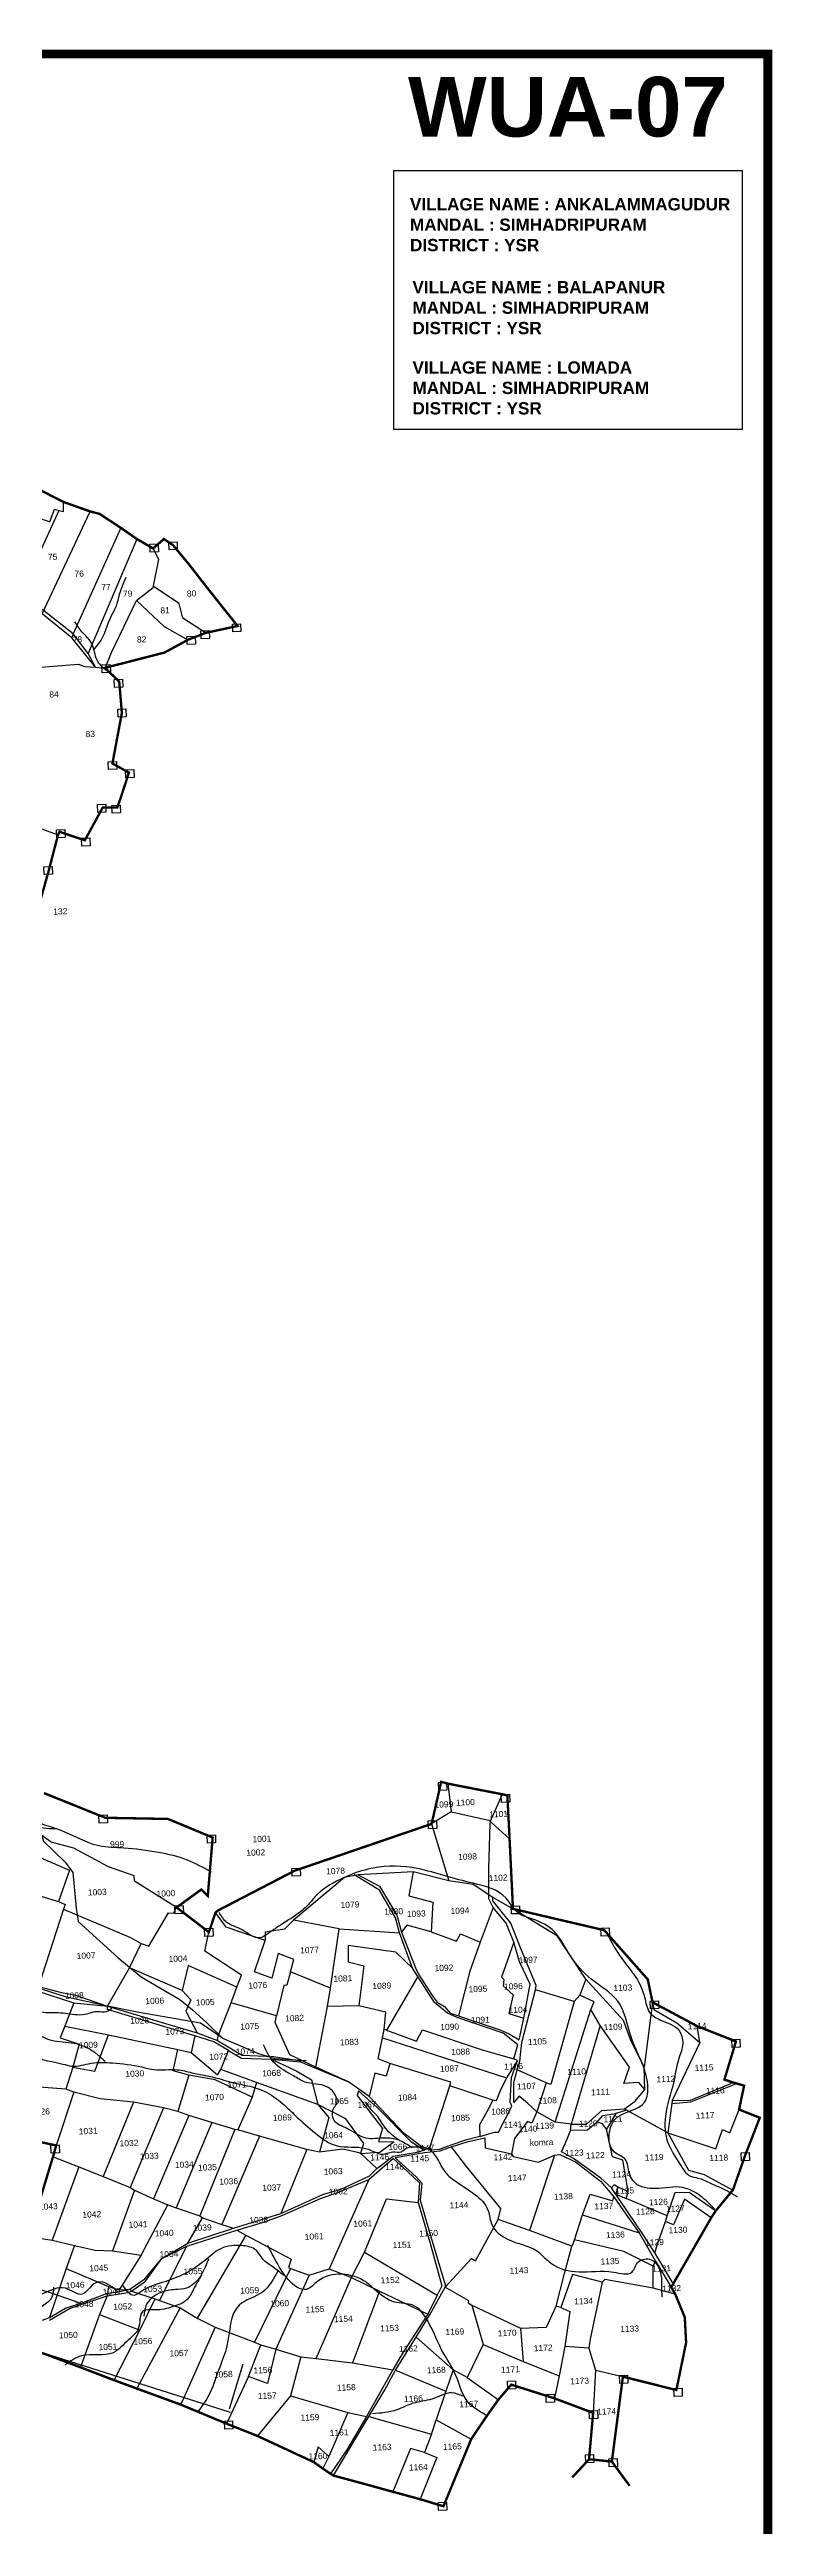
# Model space of a CAD drawing. Header units: inches. Extents: x 191726 to 254104, y 1600078 to 1621862.
# Drawn here: x 202180 to 204601, y 1610253 to 1618548 of the extents above; entities that cross this region are included whole.
import ezdxf
from ezdxf.enums import TextEntityAlignment as Align

# ---------------------------------------------------------------- set-up
doc = ezdxf.new("R2010")
doc.units = ezdxf.units.IN
doc.header["$LTSCALE"] = 15
doc.header["$MEASUREMENT"] = 0
doc.linetypes.add('ACAD_ISO02W100', pattern=[15, 12, -3])
for name, color, linetype in [('PLOT', 7, 'Continuous'), ('PLOT NO', 7, 'Continuous'), ('PLOTS', 7, 'Continuous'), ('ROAD', 1, 'Continuous'), ('STREAM', 4, 'Continuous'), ('TEXT', 1, 'Continuous'), ('text2', 7, 'Continuous'), ('VILLAGE BOUNDARY STONES', 1, 'Continuous'), ('VILLAGE BOUNDAY', 5, 'Continuous')]:
    doc.layers.add(name, color=color, linetype=linetype)
doc.styles.get("Standard").update_dxf_attribs({"font": 'arial.ttf'})

msp = doc.modelspace()

# ---------------------------------------------------------------- linework, layer by layer
at = {"layer": 'PLOT'}
for points in [[(201809.3, 1617082.4), (201882.9, 1617057.5), (201984.1, 1616999.7), (201985.2, 1616974.2), (202085.5, 1616918), (202127.7, 1616984.9), (202181.5, 1616966.5), (202197.3, 1617008.4), (202210.9, 1617004.3), (202227.3, 1617000.7), (202227.4, 1617032.3)], [(202333.9, 1616479.1), (202310, 1616524.6), (202259.3, 1616590.9), (202159.9, 1616669.5), (202084.1, 1616723.7), (202017.4, 1616789.4), (201951.4, 1616816.7), (201779.3, 1616869.5), (201798.6, 1617039.1)], [(202210.9, 1617004.3), (202084.1, 1616723.7)], [(202155.3, 1616657.6), (202315.7, 1617001)], [(202419.2, 1616945.7), (202259.3, 1616590.9), (202254.8, 1616577.6)], [(202472.4, 1616908.5), (202310, 1616524.6)], [(200964.2, 1616168.3), (201115.5, 1616164.7), (201168.7, 1616161.4), (201218.8, 1616177.1), (201278, 1616193.6), (201498.2, 1616251.9), (201635.5, 1616318.4), (201797.8, 1616407.6), (201891.3, 1616445.6), (202012.3, 1616462.2), (202054.3, 1616464.3), (202124.4, 1616477), (202276.5, 1616489.9), (202297.9, 1616481.5), (202333.9, 1616479.1), (202366.8, 1616476.3), (202387.2, 1616528.1), (202471.3, 1616702.8), (202527.5, 1616746.4), (202546.5, 1616840.2), (202527, 1616877.1)], [(202333.9, 1616479.1), (202254.8, 1616577.6), (202155.3, 1616657.6), (202075.6, 1616719), (202017.4, 1616789.4), (202031.6, 1616815.2), (201982.5, 1616843), (201951.4, 1616816.7)], [(202702.9, 1616594.1), (202626.4, 1616643.1), (202614.1, 1616692.6), (202528.1, 1616749.6)], [(202471.3, 1616702.8), (202564.2, 1616615.9), (202643.6, 1616571.1)], [(201978.6, 1616000.8), (202208.6, 1615918)], [(203213, 1612435), (203285, 1612397.3), (203342.7, 1612300.6), (203359, 1612243.5), (203405.3, 1612123.5), (203415.8, 1612102.9), (203461, 1612031.5), (203478.4, 1612008.9), (203502.9, 1611994.1), (203522, 1611972), (203549.6, 1611963.6), (203591.7, 1611948.3), (203685.6, 1611917), (203716.5, 1611903.7), (203752.6, 1611883.3), (203768.6, 1611955.6), (203789.1, 1612068.7), (203754.1, 1612144.2), (203734.4, 1612209.4), (203708.6, 1612273.2), (203665.7, 1612326.4), (203651.5, 1612355.1), (203650.9, 1612454), (203655.3, 1612607.3), (203657.6, 1612618.8), (203696.7, 1612705)], [(203513.3, 1612740.7), (203525.3, 1612646.6), (203651.6, 1612617.9), (203720.5, 1612555.9)], [(203525.3, 1612646.6), (203459.4, 1612606), (203517.6, 1612415.1)], [(202047, 1612537.1), (202247, 1612451.4), (202209.7, 1612346.1), (202232.7, 1612335.8), (202226.8, 1612320.5), (202450.7, 1612225.8), (202487, 1612205.5)], [(202143.7, 1612061.8), (202220.4, 1612041.8), (202266.6, 1612032.6), (202373.9, 1611995.8), (202447.6, 1612123.5), (202487, 1612205.5), (202513.1, 1612196.9), (202578.2, 1612308.3), (202595.3, 1612307.4), (202605.6, 1612326.2), (202464.1, 1612413.7), (202463.9, 1612432.4), (202377.2, 1612462.6), (202261.9, 1612525), (202185.9, 1612544.4), (202151.1, 1612569.5)], [(202002.5, 1612425.1), (202031.3, 1612416), (202024.1, 1612367.8), (202138.5, 1612334.2), (202150.7, 1612363.7), (202209.7, 1612346.1)], [(204268.6, 1611066.3), (204206.9, 1611170), (204168.7, 1611228.5), (204061.7, 1611386.8), (204026, 1611420), (203934.4, 1611485.5), (203894.5, 1611508), (203914.2, 1611553.1), (203924.2, 1611579.6), (203927, 1611600.8), (203872.9, 1611606.6), (203812.2, 1611641.7), (203781.5, 1611670.1), (203753, 1611694.3), (203734.8, 1611673.5), (203734.3, 1611739.5), (203745.8, 1611782.4), (203755.3, 1611811.3), (203761.3, 1611873.4), (203807.7, 1612049.8), (203810, 1612065.1), (203756.7, 1612190.5), (203724.7, 1612273.8), (203664.8, 1612347.9), (203665, 1612359.5), (203598.5, 1612403.1), (203517.6, 1612415.1), (203397.3, 1612445.3), (203213, 1612435), (203167.7, 1612426.3), (202997, 1612283.9), (202967.1, 1612253.3), (202902.3, 1612243.7), (202901.8, 1612215.2), (202771.6, 1612260.2), (202735.8, 1612308.8)], [(203747.3, 1611813.6), (203735, 1611819.2), (203748.6, 1611865.9), (203698.6, 1611904.6), (203545, 1611958.1), (203513.1, 1611972.3), (203469.2, 1612008.3), (203412.8, 1612094.8), (203395.9, 1612123.1), (203352.4, 1612241.1), (203338.6, 1612290.9), (203284.7, 1612383.8), (203200.4, 1612434.8)], [(203397.3, 1612445.3), (203382.8, 1612365.1), (203463.1, 1612344.3), (203458.2, 1612244.5), (203376, 1612266.5), (203359, 1612243.5)], [(203731.9, 1612321.4), (203665, 1612359.5)], [(202226.8, 1612320.5), (202143.7, 1612061.8)], [(202156.6, 1610944.5), (202180.4, 1610953.3), (202233.1, 1610984.5), (202292, 1611003.5), (202374.5, 1611034.2), (202411.4, 1611038.6), (202449.5, 1611047.7), (202498.7, 1611082.1), (202556.1, 1611150.3), (202642.8, 1611201.4), (202796.4, 1611251.6), (202954.4, 1611300.8), (203097.3, 1611365.8), (203156.2, 1611383), (203251, 1611427.4), (203276.2, 1611452.5), (203330.6, 1611493.2), (203417.4, 1611507.9), (203453.1, 1611522), (203520.4, 1611728.3), (203523.7, 1611740.5), (203319.7, 1611803), (203280.6, 1611819.4), (203295.4, 1611889.6), (203300.6, 1611917.2), (203306.6, 1611975.7), (203215.3, 1611996.9), (203110.7, 1611994.7), (203120.5, 1612056.3), (203149.7, 1612254.9), (202997, 1612283.9)], [(203149.7, 1612254.9), (203352.4, 1612241.1)], [(203665.7, 1612326.4), (203621.5, 1612209.7), (203587.1, 1612112.5), (203549.6, 1611963.6)], [(203975.6, 1612085.5), (203881.1, 1612229.8), (203731.9, 1612321.4)], [(202138, 1612046.7), (202261.3, 1612006.6), (202373.9, 1611995.8), (202549.8, 1611943.3), (202673.9, 1611906.3), (202742.5, 1611880.9), (202745.3, 1611895.8), (202786.4, 1612000.9), (202807.6, 1612058.9), (202823.2, 1612099.1), (202700, 1612180.2), (202713.7, 1612243.4)], [(203120.5, 1612056.3), (202987.2, 1612110.5), (202998, 1612152.1), (202946.2, 1612171.8), (202924.2, 1612089.8), (202866.6, 1612110.6), (202901.8, 1612215.2)], [(203395.9, 1612123.1), (203340.2, 1612176.2), (203180.4, 1612198.9), (203179.9, 1612143.6), (203232, 1612130.5), (203215.3, 1611996.9)], [(203458.2, 1612244.5), (203542.5, 1612213.2), (203555.7, 1612237.3), (203621.5, 1612209.7)], [(203734.4, 1612209.4), (203693.4, 1612092.9), (203701.3, 1612084.4), (203699, 1612063.8), (203732.6, 1612033.2), (203717.8, 1611970.5), (203768.6, 1611955.6)], [(202807.6, 1612058.9), (202644.8, 1612132.1), (202624.6, 1612048.4), (202447.6, 1612123.5)], [(202987.2, 1612110.5), (202974.3, 1612065.5), (202964.4, 1612065.2), (202940.3, 1611963.5)], [(203412.8, 1612094.8), (203308, 1611914.9), (203300.6, 1611917.2)], [(204173.1, 1611716.4), (204171.4, 1611791.1), (204125.8, 1611883.8), (204101.7, 1611947.7), (203975.6, 1612085.5), (203955.4, 1612031.9)], [(202261.3, 1612006.6), (202231.9, 1611928.5), (202215.8, 1611889.9), (202279.3, 1611868.8), (202257.7, 1611791.2), (202234.9, 1611717.9)], [(202624.6, 1612048.4), (202653.8, 1612016.8), (202636.7, 1611978.5), (202673.9, 1611906.3)], [(203435.7, 1611517.8), (203367.8, 1611569.2), (203250.3, 1611692.6), (203181.2, 1611742.7), (203072, 1611790.8), (202985.2, 1611832.4), (202935.3, 1611941.3), (202940.3, 1611963.5), (202787.8, 1612007.1)], [(203936.8, 1612010.9), (203859.2, 1611733), (203842.7, 1611738.5), (203745.8, 1611782.4)], [(203927, 1611600.8), (203977.8, 1611600.7), (204029.8, 1611646), (204105.5, 1611651.2), (204140.7, 1611677.7), (204173.1, 1611716.4), (204153.6, 1611739.9), (204103, 1611736.6), (204121.6, 1611791.6), (204023.4, 1611930.8), (203993, 1611984.9), (204003.4, 1612010), (203955.4, 1612031.9), (203936.8, 1612010.9), (203807.7, 1612049.8)], [(204199.3, 1612008.6), (204171.4, 1611791.1)], [(204199.3, 1612008.6), (204203.9, 1611984.4), (204280.7, 1611940.2), (204357.1, 1611873.9), (204348.4, 1611928.8)], [(202231.9, 1611928.5), (202377.7, 1611899), (202609.2, 1611850.5), (202654, 1611840.8), (202742.9, 1611765.9), (202753.6, 1611783), (202779.7, 1611846.9), (202823.4, 1611821), (202923.4, 1611817.9), (203020.3, 1611808.7), (203181.2, 1611742.7)], [(202779.7, 1611846.9), (202730.8, 1611876.5), (202667.1, 1611896.1), (202374.3, 1611984.4), (202373.9, 1611995.8)], [(203072, 1611790.8), (203110.7, 1611994.7)], [(203872.9, 1611606.6), (203993, 1611984.9)], [(204023.4, 1611930.8), (203927, 1611600.8)], [(202257.7, 1611791.2), (202331.5, 1611777.4), (202377.7, 1611899)], [(202858.3, 1611691.1), (202735, 1611748.8), (202647.1, 1611765), (202593.8, 1611779.1), (202609.2, 1611850.5)], [(202667.1, 1611896.1), (202654, 1611840.8)], [(202742.5, 1611880.9), (202825, 1611831), (202929.6, 1611826.6), (203022.5, 1611812.2)], [(203295.4, 1611889.6), (203710.1, 1611755.3)], [(203308, 1611914.9), (203408.9, 1611878.7), (203428.4, 1611915.8), (203628.4, 1611848.8), (203735, 1611819.2)], [(204357.1, 1611873.9), (204265.4, 1611679.8), (204263.6, 1611669.1), (204250.7, 1611571.2), (204319.7, 1611445.9), (204372, 1611431.4), (204468.2, 1611379.4)], [(202647.1, 1611765), (202609.3, 1611643.2)], [(203078.9, 1611666.7), (202872.6, 1611740.1), (202753.6, 1611783)], [(202923.4, 1611817.9), (203008.2, 1611778.1), (203056.9, 1611748.8), (203078.9, 1611666.7), (203115.8, 1611623.2), (203084.1, 1611507)], [(203319.7, 1611803), (203306.8, 1611760.7), (203269.7, 1611771.3), (203250.3, 1611692.6)], [(203747.3, 1611813.6), (203710.1, 1611755.3), (203689.5, 1611712), (203675.7, 1611678.8), (203664.5, 1611680.7), (203644.4, 1611641.7), (203620.1, 1611598.2), (203621.3, 1611559.5), (203670, 1611573.3), (203683.5, 1611573.8), (203727.9, 1611660.5), (203722, 1611674), (203726.5, 1611756.9), (203738.4, 1611787.7), (203747.3, 1611813.6)], [(203276.2, 1611452.5), (203221.7, 1611502.8), (203162.5, 1611517), (203084.1, 1611507), (203042.2, 1611516), (202883.6, 1611560.3), (202810.3, 1611581.9), (202800.7, 1611583.1), (202723.1, 1611606.1), (202646, 1611629.2), (202609.3, 1611643.2), (202562.2, 1611655.3), (202461.3, 1611674.2), (202349.6, 1611685.7), (202261.4, 1611707.3), (202234.9, 1611717.9), (202100.3, 1611728.1)], [(202261.4, 1611707.3), (202202.4, 1611529)], [(202461.3, 1611674.2), (202360.1, 1611425.4)], [(202872.6, 1611740.1), (202858.3, 1611691.1), (202810.3, 1611581.9)], [(203432.3, 1611512.8), (203391.1, 1611541.8), (203277.5, 1611655.8), (203215.2, 1611711.5), (203210.3, 1611696.7), (203295.4, 1611585.9), (203281.6, 1611542.5), (203333.9, 1611541), (203285.7, 1611505.9), (203220.9, 1611500.7), (203232.4, 1611535.7), (203172.5, 1611618.6), (203078.9, 1611666.7)], [(203664.5, 1611680.7), (203520.4, 1611728.3)], [(203842.7, 1611738.5), (203812.2, 1611641.7), (203795.5, 1611603.8), (203780.3, 1611609), (203737.1, 1611551.9), (203727, 1611501.5)], [(204263.6, 1611669.1), (204327, 1611675), (204484, 1611738.1)], [(204265.4, 1611679.8), (204326, 1611681), (204458.7, 1611736), (204468.1, 1611740.4)], [(202562.2, 1611655.3), (202449.6, 1611388.1)], [(202646, 1611629.2), (202528.1, 1611350.4)], [(202723.1, 1611606.1), (202603.6, 1611320)], [(204117.4, 1611374.6), (204099.6, 1611479.4), (204065.6, 1611490.9), (204044.7, 1611583.7), (204031.2, 1611601.7), (204014.2, 1611607.2), (203981.7, 1611579.9), (203924.2, 1611579.6)], [(204014.2, 1611607.2), (204032.6, 1611629.5), (204076.3, 1611636.1)], [(204111.6, 1611646.9), (204076.3, 1611636.1), (204044.7, 1611583.7)], [(204250.7, 1611571.2), (204111.6, 1611646.9), (204105.5, 1611651.2)], [(204250.7, 1611571.2), (204411.4, 1611517.5), (204434, 1611582.4), (204457.9, 1611570.9), (204489, 1611649.5)], [(202800.7, 1611583.1), (202683.1, 1611292.9)], [(202883.6, 1611560.3), (202756.6, 1611263.9)], [(203042.2, 1611516), (202954.4, 1611300.8)], [(203131, 1610423.6), (203249, 1610621.5), (203302.4, 1610710.6), (203338.8, 1610776.3), (203407.5, 1610887.6), (203455, 1610963.8), (203505.3, 1611054.5), (203593.5, 1611150.7), (203605.9, 1611143.2), (203681.8, 1611280.8), (203691.5, 1611318.2), (203576, 1611458.6), (203526.4, 1611524.7), (203582.2, 1611542.2), (203637.2, 1611554.4), (203639.1, 1611520.7), (203727, 1611501.5), (203732.7, 1611492.2), (203817, 1611472.8), (203870.5, 1611496.6), (203888.9, 1611498.9), (203941.1, 1611474), (204024.7, 1611409.6), (204070, 1611357), (204109.4, 1611299.4), (204154.6, 1611236.3), (204208.6, 1611141.5), (204261.8, 1611054.4)], [(203526.4, 1611524.7), (203486.8, 1611510.3), (203435.8, 1611503.9), (203337.9, 1611487.5), (203407.9, 1611424.6), (203426.3, 1611402.4), (203421.1, 1611345.9), (203457.8, 1611219.3), (203505.1, 1611062.8), (203505.3, 1611054.5), (203583.2, 1611009.8), (203582.1, 1611002), (203594.6, 1610994.7), (203632.2, 1610862.5), (203766, 1610805.9), (203886.2, 1610757.7), (203870.4, 1610682.4)], [(203621.3, 1611559.5), (203572.7, 1611546.7), (203523.5, 1611530.2), (203484.7, 1611515.3), (203459.6, 1611513.7), (203453.1, 1611522)], [(202179.9, 1610944.5), (202249.7, 1610984.8), (202372.9, 1611025.2), (202442.2, 1611036.6), (202454.6, 1611041.1), (202501.5, 1611074.4), (202556.1, 1611150.3), (202640.3, 1611191.5), (202806.8, 1611245.6), (202893.5, 1611271), (202955.8, 1611293.4), (203087.3, 1611351.4), (203151.4, 1611374.1), (203249.7, 1611415.1), (203295.5, 1611455.2), (203330.4, 1611485.1), (203378.6, 1611441.6), (203418.6, 1611403.4), (203414.2, 1611338), (203454, 1611205.8), (203494.1, 1611059.5), (203478, 1611028.3), (203447.3, 1610964.6), (203364.6, 1610836.7), (203329.7, 1610778.2), (203241.8, 1610621.4), (203175.4, 1610510.1), (203120.7, 1610429.9)], [(202277.7, 1611457.1), (202189.3, 1611212)], [(202191.8, 1611491.4), (202277.7, 1611457.1), (202360.1, 1611425.4), (202449.6, 1611388.1), (202464.8, 1611379.7), (202528.1, 1611350.4), (202576.6, 1611330.6), (202603.6, 1611320), (202683.1, 1611292.9), (202692.4, 1611286.4), (202756.6, 1611263.9), (202796.4, 1611251.6)], [(203870.5, 1611496.6), (203787, 1611244.7)], [(202464.8, 1611379.7), (202391, 1611176.2)], [(203073.3, 1610815.9), (203190.8, 1611087.4), (203234.4, 1611172.3), (203308.7, 1611350.4), (203414.2, 1611338)], [(203249.7, 1611415.1), (203116.4, 1611116.5)], [(203937.8, 1611213.1), (203964.9, 1611296.3), (203990.4, 1611366.1), (204065.9, 1611343.9), (204070, 1611357)], [(204248.5, 1611292.9), (204110.8, 1611351.8), (204117.4, 1611374.6), (204083.3, 1611389.5), (204070.2, 1611397.4), (204061.7, 1611386.8)], [(204083.3, 1611389.5), (204076.7, 1611365.9), (204110.8, 1611351.8)], [(204206.9, 1611170), (204219.6, 1611208.9), (204242.2, 1611274.6), (204248.5, 1611292.9), (204275, 1611371.2), (204321.7, 1611372.6), (204410.6, 1611310)], [(204395.3, 1611286.4), (204305.9, 1611349), (204269.2, 1611263.7), (204242.2, 1611274.6)], [(202263.4, 1611193.7), (202332.4, 1611178.8), (202391, 1611176.2), (202486.6, 1611161.7), (202576.6, 1611330.6)], [(202642.8, 1611201.4), (202692.4, 1611286.4)], [(204275.3, 1611031.1), (204201.4, 1611051.3), (204039.5, 1611079.7), (204030.2, 1611071.7), (203931.2, 1611097.3), (203892.1, 1610986.1), (203876.1, 1610990.8), (203904, 1611100.5), (203928.5, 1611191.5), (203787, 1611244.7), (203681.8, 1611280.8)], [(203964.9, 1611296.3), (204154.6, 1611236.3)], [(202110.5, 1611224), (202189.3, 1611212), (202263.4, 1611193.7), (202235.6, 1611117.1), (202377.3, 1611056.3), (202413.4, 1611046), (202449.5, 1611047.7), (202454.6, 1611041.1), (202481.8, 1611032.3), (202533.7, 1611015.4), (202548.2, 1611010.4), (202617, 1610985.7), (202674.6, 1610950.7), (202734.9, 1610920.1), (202866.7, 1610870), (202887.3, 1610861.7), (202937.4, 1610846.7), (203022, 1610820.8), (203073.3, 1610815.9), (203194.8, 1610801.5), (203329.7, 1610778.2)], [(202548.2, 1611010.4), (202640.3, 1611191.5)], [(202837, 1611228.4), (202674.6, 1610950.7)], [(202806.8, 1611245.6), (202837, 1611228.4), (202912.8, 1611188.2), (202989.2, 1611148.7), (202980, 1611120.1), (202987.4, 1611117.1), (203049.8, 1611094.9), (203116.4, 1611116.5), (203190.8, 1611087.4), (203284.5, 1611041.7), (203447.3, 1610964.6)], [(204201.1, 1611125.2), (204103.5, 1611173.5), (203937.8, 1611213.1), (203928.5, 1611191.5)], [(202235.6, 1611117.1), (202180.4, 1610953.3)], [(202486.6, 1611161.7), (202413.4, 1611046)], [(203049.8, 1611094.9), (202937.4, 1610846.7), (202909.5, 1610732.1), (202846.6, 1610754.9), (202887.3, 1610861.7)], [(202987.4, 1611117.1), (202866.7, 1610870)], [(203234.4, 1611172.3), (203478, 1611028.3)], [(204201.4, 1611051.3), (204201.1, 1611125.2), (204208.6, 1611141.5)], [(202377.3, 1611056.3), (202372.9, 1611025.2), (202372.9, 1611025.2), (202347.9, 1610963.4), (202283.9, 1610786.2)], [(202396.9, 1610742.8), (202482.4, 1610910.3), (202533.7, 1611015.4)], [(203284.5, 1611041.7), (203194.8, 1610801.5)], [(204030.2, 1611071.7), (203990.4, 1610880.5), (203985.9, 1610850), (204007.9, 1610776.9), (204100, 1610754.9)], [(202347.9, 1610963.4), (202482.4, 1610910.3)], [(202617, 1610985.7), (202472.5, 1610715)], [(203594.6, 1610994.7), (203757.4, 1610917.6), (203844, 1610921), (203876.1, 1610990.8)], [(203892.1, 1610986.1), (203921.9, 1610973.6), (203905.3, 1610855.4), (203886.2, 1610757.7)], [(202734.9, 1610920.1), (202623.7, 1610671.7), (202617.3, 1610662.1)], [(203578.1, 1610752.4), (203532.1, 1610777.6), (203407.5, 1610887.6)], [(203632.2, 1610862.5), (203578.1, 1610752.4), (203683, 1610677.7)], [(203757.4, 1610917.6), (203766, 1610805.9)], [(203985.9, 1610850), (203905.3, 1610855.4)], [(203022, 1610820.8), (202986.5, 1610690.7), (202876.2, 1610556.4)], [(203338.8, 1610776.3), (203506.8, 1610705.8), (203474.4, 1610610.4), (203592.2, 1610546)], [(203532.1, 1610777.6), (203506.8, 1610705.8)], [(204007.9, 1610776.9), (204000.3, 1610633.6)], [(202846.6, 1610754.9), (202773.1, 1610597.4)], [(202986.5, 1610690.7), (203178.9, 1610634.9), (203241.8, 1610621.4)], [(203178.9, 1610634.9), (203115, 1610487.4), (203095.1, 1610447.1)], [(203249, 1610621.5), (203458.6, 1610562.8), (203474.4, 1610610.4)], [(203115, 1610487.4), (203079.9, 1610519.8), (203065.4, 1610468.5)], [(203435.7, 1610500.7), (203388.8, 1610514.1), (203329.4, 1610369.5)], [(203458.6, 1610562.8), (203435.7, 1610500.7), (203477.2, 1610484.7), (203420.9, 1610344.6)]]:
    msp.add_lwpolyline(points, dxfattribs=at)
at = {"layer": 'PLOTS'}
msp.add_lwpolyline([(202286.3, 1610999.6), (202176.8, 1611037.4), (202086.8, 1611063.2), (202075.7, 1611066), (202031.7, 1611073.8), (201953.9, 1611087.2), (201844, 1611119.6), (201823.3, 1611121.9), (201772.5, 1611134.2), (201758.7, 1611136.1), (201720.7, 1611154), (201698.3, 1611160.4), (201650.4, 1611178.9), (201613.5, 1611185.8), (201577.9, 1611199), (201556.4, 1611203.6), (201499.9, 1611228.8), (201435.5, 1611270.3), (201383.1, 1611306.6), (201370.9, 1611306.6), (201359.9, 1611315.3), (201320.4, 1611341.7), (201272.1, 1611370.4), (201240.4, 1611405.9)], dxfattribs=at)
at = {"layer": 'ROAD'}
for points in [[(202151.2, 1612574.2), (202160.3, 1612548.1), (202232.5, 1612477.2), (202258.3, 1612442.9), (202269.7, 1612323.8), (202275.6, 1612278.6), (202409.2, 1612158.7), (202487.2, 1612093.7), (202616.4, 1612017.6), (202658.8, 1611982.8), (202707.2, 1611940.1), (202759.3, 1611888.8), (202879.6, 1611836.7), (202934.5, 1611820.8), (203039.8, 1611813.9)], [(202759.3, 1611888.8), (202685.3, 1611938.6), (202473.4, 1611975.9), (202373.9, 1611995.8), (202236.7, 1612026), (202157, 1612051), (201931.2, 1612140.8), (201712.2, 1612221.2), (201511.5, 1612290.3), (201319.1, 1612355.3), (201161.2, 1612404.5), (201144.3, 1612409.3), (201136.4, 1612409.1)]]:
    msp.add_lwpolyline(points, dxfattribs=at)
at = {"layer": 'STREAM'}
for points in [[(202326.8, 1616537.2), (202345.5, 1616558.7), (202388.1, 1616652.5), (202403.8, 1616684.3), (202414.6, 1616722.5), (202423.4, 1616748.9), (202437.1, 1616780.6)], [(202371.9, 1616466.7), (202339.2, 1616503.2), (202322.8, 1616555.9), (202288.6, 1616598.1), (202264.4, 1616631.6)], [(202204.7, 1612589.1), (202136.2, 1612595.7), (202082, 1612617.7), (202011, 1612642.8), (201918.6, 1612645.3), (201836.5, 1612651.4), (201772.7, 1612689.3), (201714.6, 1612717.9), (201679.3, 1612748.7), (201665.3, 1612773.6), (201640.1, 1612798.6), (201606.3, 1612836.3), (201538.5, 1612889.4), (201478.7, 1612913.1), (201429.2, 1612912.3), (201383.8, 1612932.2), (201347.3, 1612961.1), (201319.3, 1612978.6), (201282.7, 1612981.5)], [(202722.6, 1612444), (202641.6, 1612484.8), (202544.6, 1612510), (202429.3, 1612524.7), (202344.7, 1612532.5), (202203.6, 1612589.5), (202142.4, 1612611.4), (202072.9, 1612676.2), (202030.4, 1612717.2), (202002.2, 1612755.8), (201964.9, 1612791.4)], [(204406.4, 1611316.8), (204360, 1611359.7), (204299.9, 1611388.3), (204208.7, 1611384.7), (204141.6, 1611402.6), (204118.6, 1611448.2), (204109.9, 1611480.1), (204072.2, 1611506.6), (204058.9, 1611589), (204073.4, 1611616.2), (204173.6, 1611674.8), (204183.1, 1611731), (204128.4, 1611890), (204083.2, 1612011.8), (203993.9, 1612085.8), (203923.6, 1612164.8), (203870.1, 1612245.2), (203798.3, 1612287.1), (203749, 1612307.5), (203709.2, 1612356.8), (203598.3, 1612407.2), (203504.8, 1612431.5), (203411.9, 1612456.4), (203264, 1612458), (203152.8, 1612419.9), (203068.8, 1612361.4), (203045, 1612333.7), (203005.3, 1612300.5), (202939.3, 1612257.6), (202907.9, 1612235.8), (202884.1, 1612224.3), (202824.7, 1612251.2), (202774, 1612275.9), (202747.8, 1612309.6)], [(200935.5, 1612246), (200999.1, 1612236.7), (201073.7, 1612231.6), (201121.1, 1612224.2), (201167.5, 1612225.4), (201225.6, 1612216.6), (201268.4, 1612198.4), (201321, 1612186.2), (201366.8, 1612173.8), (201402.7, 1612158.5), (201477, 1612075), (201508.4, 1612032.2), (201590.3, 1611999.5), (201673.2, 1612005.9), (201723.3, 1612024.6), (201784.2, 1612035.7), (201842.6, 1612016.3), (201911.8, 1611993), (201989.2, 1611987.3), (202054.2, 1611990.5), (202099.8, 1611997.2), (202138.3, 1611980.2), (202201.2, 1611974.6), (202265.3, 1611967.8), (202298.1, 1611968.5), (202327.6, 1611976.5), (202348, 1611977.3), (202376.4, 1611979.7), (202389.1, 1611989.5)], [(204045.9, 1612239.8), (204077.3, 1612183.3), (204112.2, 1612133.8), (204142.4, 1612093.3), (204172.5, 1612025.7), (204189.4, 1611974.8), (204225.9, 1611949), (204286.9, 1611915.4), (204300.4, 1611870.6), (204287.5, 1611821.6), (204269, 1611738.3), (204242.3, 1611627.5), (204250.8, 1611537.8), (204290.9, 1611466.7), (204326.7, 1611425.9), (204351.2, 1611420), (204391, 1611403.6), (204428.9, 1611387.1), (204483.5, 1611357.6)], [(202117.5, 1611917.2), (202186.5, 1611881.5), (202262.5, 1611871.5), (202313.5, 1611852.5), (202346.1, 1611829), (202366, 1611811.2)], [(203394.2, 1611521.2), (203347.5, 1611547.4), (203301.5, 1611553.9), (203240.3, 1611553.5), (203175.6, 1611586.3), (203133, 1611612.6), (203132.4, 1611655.1), (203142.2, 1611670.1), (203139.2, 1611693.8), (203108.8, 1611725.8), (203035.5, 1611741.6), (202997.3, 1611761.9), (202935.4, 1611803), (202896.6, 1611865.9)], [(202131.5, 1611829.8), (202156.8, 1611817.1), (202188.1, 1611809.7), (202224.4, 1611801.8), (202255, 1611795), (202319.1, 1611804.4), (202390.4, 1611805.3), (202489.5, 1611791.9), (202530.2, 1611783), (202607.7, 1611782.9), (202657.1, 1611772.5), (202746.5, 1611753.1), (202780, 1611743.1), (202834.4, 1611731), (202899.1, 1611710.6), (202960.2, 1611669.6), (203004, 1611628.6), (203070.2, 1611569.9), (203142.7, 1611527.9), (203237.9, 1611519.3), (203276.9, 1611504.1), (203293.8, 1611499.8), (203328.9, 1611507.4), (203357.4, 1611507.9), (203371.8, 1611518.4), (203401.4, 1611524.5), (203440.5, 1611521.7), (203475.3, 1611489), (203502.5, 1611443), (203537.9, 1611410.3), (203648.8, 1611310.2), (203661.2, 1611264.2), (203713.9, 1611214.9), (203813.5, 1611174.8), (203860.4, 1611133.3), (203952.2, 1611105.8), (204068.2, 1611104.8), (204130.8, 1611105.4), (204152.4, 1611139.7), (204194.3, 1611146.3), (204224.9, 1611107.9), (204229.3, 1611060.9), (204230.2, 1611021.3)], [(203352.8, 1611544.5), (203310.9, 1611580.2), (203294.4, 1611602.4), (203279, 1611625.6), (203257.3, 1611648.7), (203239.7, 1611673.9)], [(202965.3, 1611093.5), (202928.4, 1611121.8), (202894.7, 1611148.2), (202870.6, 1611179), (202828.4, 1611193.2), (202753.4, 1611183.3), (202697.5, 1611141.4), (202566.9, 1611072.8), (202488.8, 1611041), (202463.5, 1611027.1), (202426.6, 1611059.4)], [(203647.4, 1610623.3), (203579, 1610673.1), (203535.4, 1610771.5), (203500.3, 1610831.5), (203446.4, 1610941.4), (203396.7, 1610993.9), (203335.8, 1611004.4), (203268.7, 1611047.3), (203238.9, 1611071.9), (203078.1, 1611074.5), (203040.5, 1611047.2), (202978.7, 1611080.5), (202942.9, 1611133.6), (202910.8, 1611193.8)], [(202712.7, 1611150), (202688.1, 1611094.5), (202664.9, 1611052.9), (202640.7, 1611013.3), (202591.1, 1610988.5), (202533.9, 1610978.3), (202493.4, 1610974.8), (202476.9, 1610914.6), (202443.7, 1610877.6), (202393.7, 1610835), (202287, 1610824.8), (202231.7, 1610792.9)], [(202689.1, 1611094.5), (202638.2, 1611050.9), (202601.7, 1611046.5), (202553.5, 1611036.6), (202502.6, 1610992), (202496.1, 1610957)], [(202944.6, 1611108.5), (202892.8, 1611038), (202815.1, 1610994.3), (202773.9, 1610857.8), (202749.9, 1610786.4), (202709.2, 1610685.6), (202674.6, 1610633.6)], [(202409.3, 1611038.8), (202396.9, 1611050.2), (202334.6, 1611069.6), (202289.5, 1611031.1), (202233.2, 1611050.7), (202158.5, 1611032.9), (202078, 1611010.9), (202038.4, 1611007.3)], [(202193.3, 1611055.1), (202187.7, 1611021.2), (202156.2, 1610991.2), (202112, 1610954.7), (202092.2, 1610926.2), (202062.7, 1610894.3), (202044.2, 1610885.6)], [(203565.5, 1610689.1), (203527.3, 1610700.5), (203460.7, 1610680), (203396.8, 1610665.6), (203343.1, 1610643.6), (203261.3, 1610630.5)]]:
    msp.add_spline(points, degree=3, dxfattribs=at)
at = {"layer": 'text2', "color": 5, "const_width": 30}
msp.add_lwpolyline([(191778.6, 1618532.6), (204585.7, 1618532.6), (204585.7, 1604363.8), (191778.6, 1604363.8)], close=True, dxfattribs=at)
at = {"layer": 'text2'}
msp.add_lwpolyline([(204500.2, 1618140.9), (203331.4, 1618140.9), (203331.4, 1617275.9), (204500.2, 1617275.9)], close=True, dxfattribs=at)
at = {"layer": 'text2', "color": 3}
for points in [[(201852, 1610932), (202784.9, 1610636.3)], [(202783, 1610647), (202828.2, 1610797.8)]]:
    msp.add_lwpolyline(points, dxfattribs=at)
at = {"layer": 'VILLAGE BOUNDARY STONES'}
for points in [[(202579.5, 1616898.4), (202607, 1616899.5), (202608, 1616872.9), (202580.6, 1616871.8)], [(202516.5, 1616890.9), (202544, 1616892), (202545, 1616865.4), (202517.6, 1616864.3)], [(202640.3, 1616582.1), (202667.8, 1616583.2), (202668.8, 1616556.6), (202641.4, 1616555.5)], [(202686.7, 1616601.2), (202714.1, 1616602.3), (202715.2, 1616575.7), (202687.7, 1616574.6)], [(202792.7, 1616623.8), (202820.1, 1616624.8), (202821.2, 1616598.3), (202793.7, 1616597.2)], [(202355.6, 1616487.1), (202383, 1616488.1), (202384.1, 1616461.6), (202356.6, 1616460.5)], [(202396.6, 1616438.2), (202424.1, 1616439.2), (202425.1, 1616412.6), (202397.7, 1616411.6)], [(202408.6, 1616338.7), (202436, 1616339.8), (202437.1, 1616313.2), (202409.6, 1616312.1)], [(202376.4, 1616162.9), (202403.9, 1616164), (202405, 1616137.4), (202377.5, 1616136.3)], [(202435, 1616135.3), (202462.5, 1616136.4), (202463.5, 1616109.8), (202436.1, 1616108.8)], [(202340.6, 1616019.4), (202368.1, 1616020.5), (202369.1, 1615993.9), (202341.7, 1615992.8)], [(202389, 1616016.7), (202416.5, 1616017.8), (202417.5, 1615991.2), (202390, 1615990.1)], [(202203.8, 1615934.7), (202231.2, 1615935.8), (202232.3, 1615909.2), (202204.8, 1615908.1)], [(202287.6, 1615907), (202315, 1615908.1), (202316.1, 1615881.5), (202288.6, 1615880.4)], [(202161.5, 1615811.3), (202189, 1615812.4), (202190, 1615785.8), (202162.6, 1615784.7)], [(203482, 1612744.6), (203509.5, 1612745.6), (203510.5, 1612719.1), (203483.1, 1612718)], [(203692.8, 1612704.7), (203720.2, 1612705.7), (203721.3, 1612679.2), (203693.8, 1612678.1)], [(202345.2, 1612635.5), (202372.6, 1612636.5), (202373.7, 1612610), (202346.2, 1612608.9)], [(203448.1, 1612615.7), (203475.5, 1612616.8), (203476.6, 1612590.2), (203449.1, 1612589.2)], [(202707.8, 1612567.9), (202735.3, 1612569), (202736.3, 1612542.4), (202708.9, 1612541.3)], [(202991.9, 1612457), (203019.3, 1612458.1), (203020.4, 1612431.5), (202992.9, 1612430.4)], [(202599.9, 1612331.7), (202627.4, 1612332.7), (202628.4, 1612306.2), (202601, 1612305.1)], [(202699.5, 1612255.2), (202726.9, 1612256.3), (202728, 1612229.7), (202700.5, 1612228.6)], [(203726, 1612330.8), (203753.4, 1612331.8), (203754.5, 1612305.2), (203727, 1612304.2)], [(204026.6, 1612256.5), (204054, 1612257.6), (204055.1, 1612231), (204027.6, 1612229.9)], [(204191.3, 1612012.7), (204218.8, 1612013.7), (204219.9, 1611987.2), (204192.4, 1611986.1)], [(204464.5, 1611883.8), (204492, 1611884.9), (204493, 1611858.3), (204465.6, 1611857.2)], [(202184.5, 1611530.3), (202212, 1611531.4), (202213, 1611504.8), (202185.6, 1611503.7)], [(204495.6, 1611504.1), (204523.1, 1611505.2), (204524.1, 1611478.6), (204496.7, 1611477.6)], [(204088.3, 1610758.5), (204115.7, 1610759.5), (204116.8, 1610733), (204089.3, 1610731.9)], [(203713.1, 1610739.6), (203740.6, 1610740.7), (203741.6, 1610714.1), (203714.2, 1610713)], [(203842.5, 1610695.3), (203869.9, 1610696.4), (203871, 1610669.8), (203843.5, 1610668.7)], [(204270.4, 1610715.1), (204297.9, 1610716.2), (204298.9, 1610689.6), (204271.5, 1610688.5)], [(202765.8, 1610606.2), (202793.3, 1610607.3), (202794.3, 1610580.7), (202766.9, 1610579.6)], [(203987.2, 1610640.2), (204014.6, 1610641.3), (204015.7, 1610614.7), (203988.2, 1610613.6)], [(203974.6, 1610492.7), (204002, 1610493.8), (204003.1, 1610467.2), (203975.6, 1610466.1)], [(204053.3, 1610479.7), (204080.7, 1610480.8), (204081.8, 1610454.2), (204054.3, 1610453.1)], [(203481.6, 1610333), (203509, 1610334.1), (203510.1, 1610307.5), (203482.6, 1610306.4)]]:
    msp.add_lwpolyline(points, close=True, dxfattribs=at)
at = {"layer": 'VILLAGE BOUNDAY', "linetype": 'ACAD_ISO02W100', "ltscale": 0.2, "const_width": 8}
for points in [[(202060.7, 1617117.3), (202227.4, 1617032.3), (202315.7, 1617001), (202347.9, 1616992.6), (202419.2, 1616945.7), (202472.4, 1616908.5), (202527, 1616877.1), (202563.1, 1616908.6), (202593.4, 1616888.2), (202645.6, 1616825.4), (202705.7, 1616748), (202809.7, 1616617.3), (202702.9, 1616594.1), (202643.6, 1616571.1), (202565.1, 1616528.3), (202365.6, 1616477), (202413.5, 1616430.8), (202422.3, 1616326), (202390.7, 1616157), (202445.9, 1616126.2), (202417.9, 1616040.3), (202407, 1616010), (202357.9, 1616009.1), (202298.3, 1615899.5), (202213.9, 1615928.1), (202208.6, 1615918), (202178.9, 1615803.5), (202112.1, 1615565.2)], [(202161.5, 1612709.1), (202366.9, 1612626.3), (202576.8, 1612622.5), (202726.4, 1612560.2), (202717.1, 1612450.1), (202710, 1612364.9), (202688.2, 1612386), (202605.6, 1612326.2), (202713.7, 1612243.4), (202735.8, 1612308.8), (202743.9, 1612315.9), (203000.2, 1612448.8), (203459.4, 1612606), (203491.6, 1612746.7), (203513.3, 1612740.7), (203696.7, 1612705), (203713.1, 1612701.4), (203720.5, 1612555.9), (203731.9, 1612321.4), (204037.5, 1612249.9), (204183.2, 1612085), (204199.3, 1612008.6), (204348.4, 1611928.8), (204478.4, 1611877.4), (204439.9, 1611749.8), (204468.1, 1611740.4), (204505.8, 1611729.3), (204489, 1611649.5), (204558.3, 1611621.9), (204509.7, 1611497.1), (204468.2, 1611379.4), (204460.2, 1611370.1), (204410.6, 1611310), (204395.3, 1611286.4), (204261.8, 1611054.4), (204275.3, 1611031.1), (204307.2, 1610953.7), (204311.6, 1610869), (204279, 1610710.1), (204100, 1610754.9), (204062.9, 1610470.7), (204122.2, 1610389.7), (204062.9, 1610470.7), (203986.6, 1610478.2), (203930.2, 1610417.3), (203986.6, 1610478.2), (204000.3, 1610633.6), (203870.4, 1610682.4), (203726.1, 1610728.2), (203683, 1610677.7), (203646.7, 1610626.8), (203592.2, 1610546), (203499, 1610320.9), (203420.9, 1610344.6), (203329.4, 1610369.5), (203214.9, 1610401), (203131, 1610423.6), (203120.7, 1610429.9), (203095.1, 1610447.1), (203065.4, 1610468.5), (202876.2, 1610556.4), (202773.1, 1610597.4), (202678, 1610636.9), (202617.3, 1610662.1), (202472.5, 1610715), (202396.9, 1610742.8), (202283.9, 1610786.2), (202147.5, 1610837.1)], [(202110.5, 1611224), (202191.8, 1611491.4), (202202.4, 1611529), (202060, 1611560.1)]]:
    msp.add_lwpolyline(points, dxfattribs=at)
at = {"layer": 'VILLAGE BOUNDAY', "linetype": 'ACAD_ISO02W100', "ltscale": 0.2}
msp.add_lwpolyline([(202008.7, 1610890.2, 5, 5, 0), (202202.4, 1611529, 5, 5, 0), (202060, 1611560.1, 5, 5, 0)], format="xyseb", dxfattribs=at)

# ---------------------------------------------------------------- texts
at = {"layer": 'PLOT NO'}
for s, p in [('75', (202190.4, 1616849)), ('76', (202279.4, 1616792.5)), ('77', (202369.1, 1616747.5)), ('79', (202441.6, 1616725.5)), ('80', (202655.8, 1616726.1)), ('81', (202567, 1616669.8)), ('78', (202273.5, 1616572.1)), ('82', (202488.4, 1616572.4)), ('84', (202195.3, 1616388.4)), ('83', (202316.5, 1616255.6)), ('132', (202216.2, 1615661.7)), ('1099', (203500.6, 1612671.2)), ('1100', (203572.6, 1612678.1)), ('1101', (203683.9, 1612638.8)), ('999', (202406.5, 1612537.7)), ('1002', (202870.6, 1612510.1)), ('1001', (202891.2, 1612555.6)), ('1098', (203579.7, 1612496.2)), ('1078', (203137.8, 1612448.3)), ('1102', (203682.2, 1612425.4)), ('1003', (202339.9, 1612377.3)), ('1000', (202569.9, 1612373.2)), ('1079', (203186, 1612335.3)), ('1080', (203332.3, 1612312.7)), ('1093', (203408.2, 1612305.1)), ('1094', (203554.2, 1612315)), ('1007', (202302.5, 1612164.9)), ('1077', (203050.6, 1612183.6)), ('1004', (202610, 1612154.3)), ('1081', (203162.2, 1612088.5)), ('1092', (203500.8, 1612123.8)), ('1097', (203782.6, 1612150.5)), ('1008', (202262.9, 1612031.4)), ('1006', (202532.3, 1612013.4)), ('1005', (202701.3, 1612008.9)), ('1076', (202877.3, 1612065.4)), ('1089', (203292.6, 1612063.8)), ('1095', (203614.4, 1612053.1)), ('1096', (203733.2, 1612062.2)), ('1103', (204099.6, 1612057.1)), ('1028', (202481.9, 1611947.1)), ('1073', (202599.6, 1611911.1)), ('1075', (202850.2, 1611928.1)), ('1082', (203000.6, 1611955.5)), ('1090', (203519.8, 1611926.4)), ('1091', (203622.6, 1611949.8)), ('1104', (203748.6, 1611983.3)), ('1109', (204067.1, 1611926.3)), ('1114', (204348.4, 1611928.8)), ('1009', (202310.1, 1611865.6)), ('1072', (202746.4, 1611826.5)), ('1074', (202835.2, 1611844.2)), ('1083', (203183.8, 1611875.3)), ('1088', (203556.6, 1611843)), ('1105', (203813.8, 1611877.1)), ('1030', (202465.5, 1611769.6)), ('1068', (202923.5, 1611771.5)), ('1087', (203519.1, 1611786.7)), ('1106', (203733.7, 1611794.2)), ('1110', (203944.9, 1611776.1)), ('1112', (204243.7, 1611751.6)), ('1115', (204371.8, 1611789.9)), ('1070', (202732.4, 1611690.8)), ('1071', (202808.1, 1611732.4)), ('1065', (203150.1, 1611677.6)), ('1067', (203243, 1611665.9)), ('1084', (203378.3, 1611689.9)), ('1107', (203777, 1611727.8)), ('1108', (203847, 1611679.8)), ('1111', (204024.9, 1611708.2)), ('1116', (204409, 1611712.7)), ('1026', (202149.8, 1611642.4)), ('1031', (202309.4, 1611577.5)), ('1069', (202959.9, 1611622.5)), ('1085', (203556.2, 1611621.5)), ('1086', (203690.6, 1611643)), ('1141', (203731.7, 1611599.2)), ('1140', (203782.2, 1611584.6)), ('1139', (203837.9, 1611595.1)), ('1120', (203983.8, 1611602.3)), ('1121', (204066.6, 1611617.9)), ('1117', (204375.2, 1611630.1)), ('1032', (202446.2, 1611537.1)), ('1033', (202514.1, 1611493.8)), ('1064', (203131.2, 1611563.6)), ('1066', (203346.2, 1611524.6)), ('1147', (203436.9, 1611520.5)), ('komra', (203827.5, 1611539.4)), ('1123', (203936.9, 1611504.5)), ('1122', (204007.6, 1611496.2)), ('1034', (202631.2, 1611464.9)), ('1035', (202708.9, 1611455.7)), ('1063', (203129.8, 1611442.6)), ('1146', (203285.6, 1611489.8)), ('1148', (203335.3, 1611457.8)), ('1145', (203419.8, 1611485.8)), ('1142', (203698.5, 1611490.2)), ('1147', (203745.9, 1611420.6)), ('1124', (204095.6, 1611432.8)), ('1119', (204204.6, 1611489.6)), ('1118', (204420.9, 1611487.8)), ('1036', (202779.9, 1611408.8)), ('1037', (202924.1, 1611388)), ('1062', (203146.5, 1611374.8)), ('1144', (203550.7, 1611329.6)), ('1138', (203900.8, 1611358.8)), ('1125', (204106, 1611377.6)), ('1126', (204218.7, 1611339.9)), ('1043', (202176.1, 1611324.9)), ('1042', (202321.6, 1611298.1)), ('1041', (202476.4, 1611264.6)), ('1039', (202691.5, 1611253.8)), ('1038', (202880.6, 1611279.5)), ('1061', (203229, 1611267.7)), ('1137', (204036, 1611326.1)), ('1128', (204174.7, 1611308.3)), ('1127', (204275.2, 1611317.4)), ('1130', (204284.3, 1611246.2)), ('1040', (202564, 1611235.5)), ('1054', (202580, 1611165.6)), ('1061', (203066, 1611224.3)), ('1151', (203360, 1611196.4)), ('1150', (203449.2, 1611234.9)), ('1136', (204074.8, 1611229.9)), ('1129', (204205.6, 1611205)), ('1045', (202344.9, 1611118.7)), ('1055', (202660.6, 1611107.8)), ('1152', (203320.4, 1611078.5)), ('1143', (203751.7, 1611110.7)), ('1135', (204056.7, 1611141.5)), ('1131', (204229.6, 1611117.4)), ('1046', (202265.8, 1611061.7)), ('1048', (202295.7, 1610997.9)), ('1047', (202389.7, 1611040.2)), ('1053', (202525.6, 1611048.6)), ('1059', (202850.3, 1611043.7)), ('1060', (202950.7, 1611000.2)), ('1134', (203968.2, 1611007.9)), ('1132', (204263.2, 1611050.8)), ('1052', (202425.2, 1610989.8)), ('1155', (203068.8, 1610980.6)), ('1154', (203163.8, 1610948.4)), ('1153', (203318.5, 1610917.4)), ('1133', (204122.3, 1610915.2)), ('1050', (202242.9, 1610894.1)), ('1051', (202375.6, 1610854.7)), ('1056', (202492.9, 1610873.5)), ('1057', (202613.4, 1610833.6)), ('1162', (203381.7, 1610848.6)), ('1169', (203537.1, 1610905.5)), ('1170', (203712.4, 1610901.1)), ('1172', (203832.8, 1610851.3)), ('1058', (202761.8, 1610762.7)), ('1156', (202894.3, 1610776.8)), ('1168', (203475.2, 1610777.1)), ('1171', (203723.4, 1610779.1)), ('1157', (202909, 1610691)), ('1158', (203173.7, 1610718.9)), ('1166', (203398.6, 1610681.5)), ('1173', (203954.9, 1610740.6)), ('1159', (203052, 1610618.4)), ('1167', (203583.7, 1610663.1)), ('1174', (204045.5, 1610638.2)), ('1161', (203149.8, 1610567.7)), ('1163', (203293.8, 1610518.8)), ('1165', (203528.6, 1610520.9)), ('1160', (203078.7, 1610488.7)), ('1164', (203414.9, 1610451.6))]:
    msp.add_text(s, height=20.34, rotation=2.26237, dxfattribs=at).set_placement(p, align=Align.MIDDLE_CENTER)
at = {"layer": 'TEXT', "attachment_point": 1}
for s, insert, char_height, width in [('{\\fArial|b1|i0|c0|p34;\\C1;WUA-07}', (203380.3, 1618456.1), 200, 1060.663), ('{\\fArial|b1|i0|c0|p34;\\C1;VILLAGE NAME :\\C5; ANKALAMMAGUDUR\\P\\C1;MANDAL : \\C5;SIMHADRIPURAM\\P\\C1;DISTRICT : \\C5;YSR}', (203387.1, 1618050), 41.015, 1072.762), ('{\\fArial|b1|i0|c0|p34;\\C1;VILLAGE NAME :\\C5; BALAPANUR\\C0;\\P\\C1;MANDAL : \\C5;SIMHADRIPURAM\\P\\C1;DISTRICT : \\C5;YSR}', (203395.2, 1617772.2), 41.015, 846.815), ('{\\fArial|b1|i0|c0|p34;\\C1;VILLAGE NAME :\\C5; LOMADA\\P\\C1;MANDAL : \\C5;SIMHADRIPURAM\\P\\C1;DISTRICT : \\C5;YSR}', (203395.5, 1617503.4), 41.015, 1072.762)]:
    msp.add_mtext(s, dxfattribs=dict(at, insert=insert, char_height=char_height, width=width))

doc.saveas('drawing.dxf')
